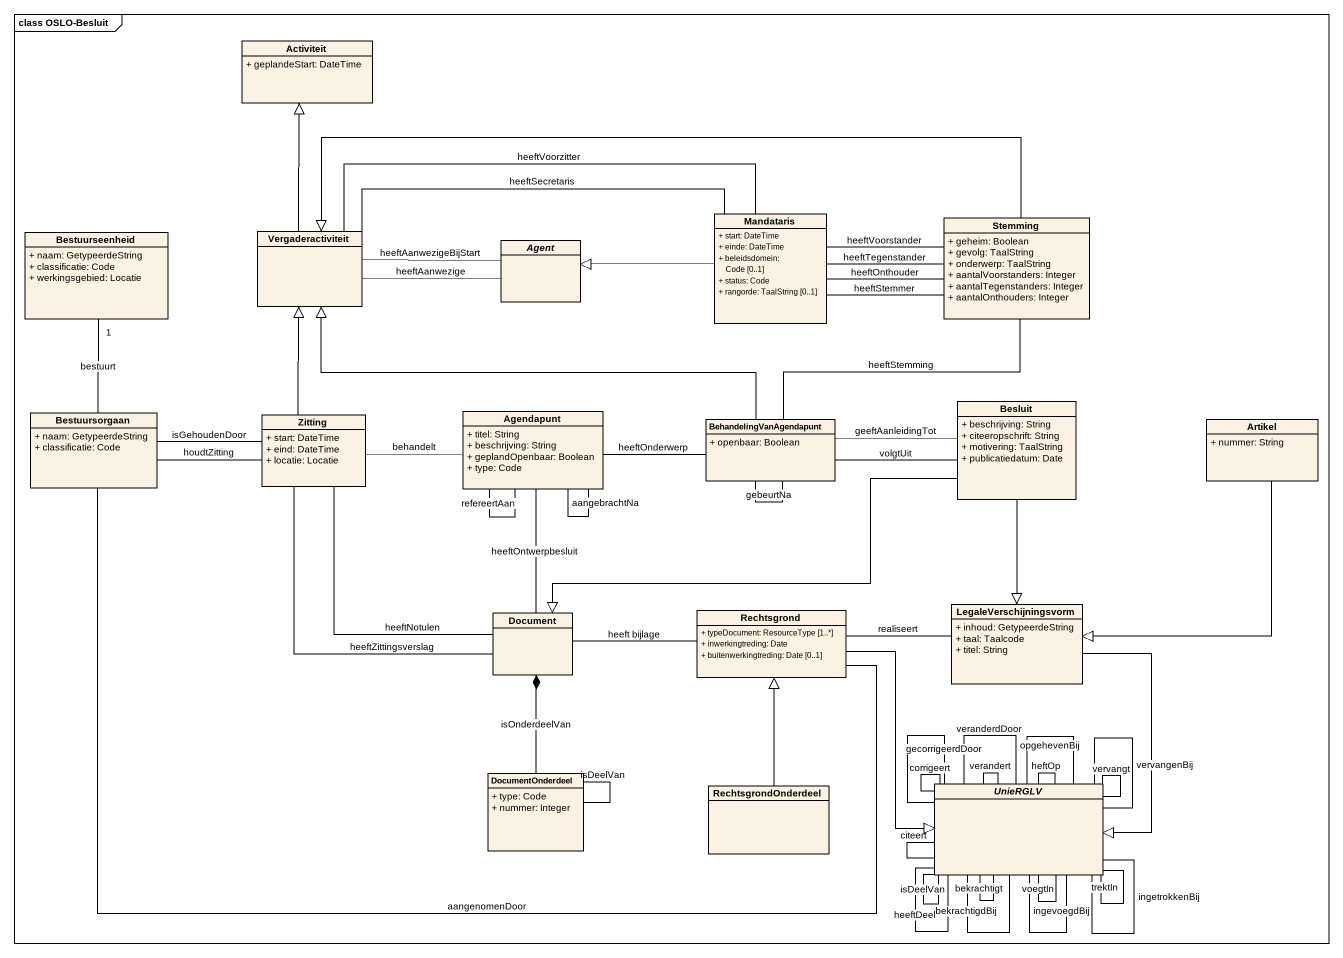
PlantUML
@startuml
mainframe class OSLO-Besluit
hide circle
hide empty members
skinparam classAttributeIconSize 0
class Activiteit {
  + geplandeStart: DateTime
}
class Bestuurseenheid {
  + naam: GetypeerdeString
  + classificatie: Code
  + werkingsgebied: Locatie
}
class Vergaderactiviteit
class Mandataris {
  + start: DateTime
  + einde: DateTime
  + beleidsdomein: Code [0..1]
  + status: Code
  + rangorde: TaalString [0..1]
}
class Stemming {
  + geheim: Boolean
  + gevolg: TaalString
  + onderwerp: TaalString
  + aantalVoorstanders: Integer
  + aantalTegenstanders: Integer
  + aantalOnthouders: Integer
}
abstract class "Agent" as Agent_
class Bestuursorgaan {
  + naam: GetypeerdeString
  + classificatie: Code
}
class Zitting {
  + start: DateTime
  + eind: DateTime
  + locatie: Locatie
}
class Agendapunt {
  + titel: String
  + beschrijving: String
  + geplandOpenbaar: Boolean
  + type: Code
}
class BehandelingVanAgendapunt {
  + openbaar: Boolean
}
class Besluit {
  + beschrijving: String
  + citeeropschrift: String
  + motivering: TaalString
  + publicatiedatum: Date
}
class Artikel {
  + nummer: String
}
class Document
class Rechtsgrond {
  + typeDocument: ResourceType [1..*]
  + inwerkingtreding: Date
  + buitenwerkingtreding: Date [0..1]
}
class LegaleVerschijningsvorm {
  + inhoud: GetypeerdeString
  + taal: Taalcode
  + titel: String
}
class DocumentOnderdeel {
  + type: Code
  + nummer: Integer
}
class RechtsgrondOnderdeel
abstract class UnieRGLV
Vergaderactiviteit -up-|> Activiteit
Vergaderactiviteit -right- Mandataris : heeftSecretaris
Vergaderactiviteit -right- Mandataris : heeftVoorzitter
Vergaderactiviteit -right- Agent_ : heeftAanwezige
Vergaderactiviteit -right- Agent_ : heeftAanwezigeBijStart
Mandataris -left-|> Agent_
Stemming -left-|> Vergaderactiviteit
Stemming -left- Mandataris : heeftTegenstander
Stemming -left- Mandataris : heeftOnthouder
Stemming -left- Mandataris : heeftStemmer
Stemming -left- Mandataris : heeftVoorstander
Bestuursorgaan -up- "1" Bestuurseenheid : bestuurt
Bestuursorgaan -right- Zitting : houdtZitting
Zitting -up-|> Vergaderactiviteit
Zitting -left- Bestuursorgaan : isGehoudenDoor
Zitting -right- Agendapunt : behandelt
Zitting -- Document : heeftZittingsverslag
Zitting -- Document : heeftNotulen
Agendapunt -- Agendapunt : aangebrachtNa
Agendapunt -- Agendapunt : refereertAan
Agendapunt -- Document : heeftOntwerpbesluit
BehandelingVanAgendapunt -left-|> Vergaderactiviteit
BehandelingVanAgendapunt -up- Stemming : heeftStemming
BehandelingVanAgendapunt -left- Agendapunt : heeftOnderwerp
BehandelingVanAgendapunt -- BehandelingVanAgendapunt : gebeurtNa
BehandelingVanAgendapunt -right- Besluit : geeftAanleidingTot
Besluit -left- BehandelingVanAgendapunt : volgtUit
Besluit -left-|> Document
Besluit --|> LegaleVerschijningsvorm
Artikel --|> LegaleVerschijningsvorm
Rechtsgrond -left- Bestuursorgaan : aangenomenDoor
Rechtsgrond -left- Document : heeft bijlage
Rechtsgrond --|> UnieRGLV
LegaleVerschijningsvorm -left- Rechtsgrond : realiseert
LegaleVerschijningsvorm --|> UnieRGLV
DocumentOnderdeel -up-* Document : isOnderdeelVan
DocumentOnderdeel -- DocumentOnderdeel : isDeelVan
RechtsgrondOnderdeel -up-|> Rechtsgrond
UnieRGLV -- UnieRGLV : voegtIn
UnieRGLV -- UnieRGLV : veranderdDoor
UnieRGLV -- UnieRGLV : ingetrokkenBij
UnieRGLV -- UnieRGLV : vervangt
UnieRGLV -- UnieRGLV : ingevoegdBij
UnieRGLV -- UnieRGLV : gecorrigeerdDoor
UnieRGLV -- UnieRGLV : opgehevenBij
UnieRGLV -- UnieRGLV : heeftDeel
UnieRGLV -- UnieRGLV : citeert
UnieRGLV -- UnieRGLV : bekrachtigdBij
UnieRGLV -- UnieRGLV : bekrachtigt
UnieRGLV -- UnieRGLV : isDeelVan
UnieRGLV -- UnieRGLV : corrigeert
UnieRGLV -- UnieRGLV : heftOp
UnieRGLV -- UnieRGLV : trektIn
UnieRGLV -- UnieRGLV : vervangenBij
UnieRGLV -- UnieRGLV : verandert
@enduml
